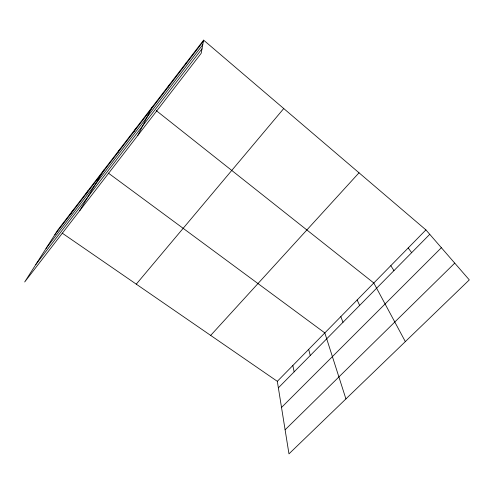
<?xml version="1.0" encoding="UTF-8"?>
<svg xmlns="http://www.w3.org/2000/svg" width="494" height="494" viewBox="0 0 494 494"><rect width="100%" height="100%" fill="white"/><g stroke="black" fill="none" stroke-linecap="round" stroke-linejoin="round"><path stroke-width="0.74" d="M203.608 40.138L201.169 53.333L24.7 281.969L57.773 230.081L203.608 40.138L425.914 229.901L469.3 279.894L288.971 453.863L277.319 381.325L62.151 233.094M185.448 64.646L186.01 63.059M167.923 87.457L168.831 85.431M137.826 135.399L152.053 107.284M134.121 131.46L135.665 128.631M117.813 152.695L119.647 149.491M79.732 210.672L103.993 169.88M85.839 194.315L88.235 190.406M70.173 214.711L72.828 210.469M54.865 234.638L203.398 41.274M46.035 248.494L202.756 44.75M35.846 264.481L202.003 48.82M136.27 284.155L283.741 108.538M210.672 335.414L359.021 172.801M277.319 381.325L425.914 229.901M278.369 387.839L429.749 234.323M281.518 407.47L441.377 247.716M285.106 429.805L454.739 263.117M108.316 173.067L324.824 332.919L345.924 398.924M156.221 110.582L373.81 283L405.339 341.601M408.186 247.969L411.656 252.662M390.822 265.667L393.953 270.626M357.15 299.975L359.632 305.422M340.823 316.611L343.003 322.292M308.67 349.382L310.263 355.495M292.837 365.517L294.152 371.834"/></g></svg>
